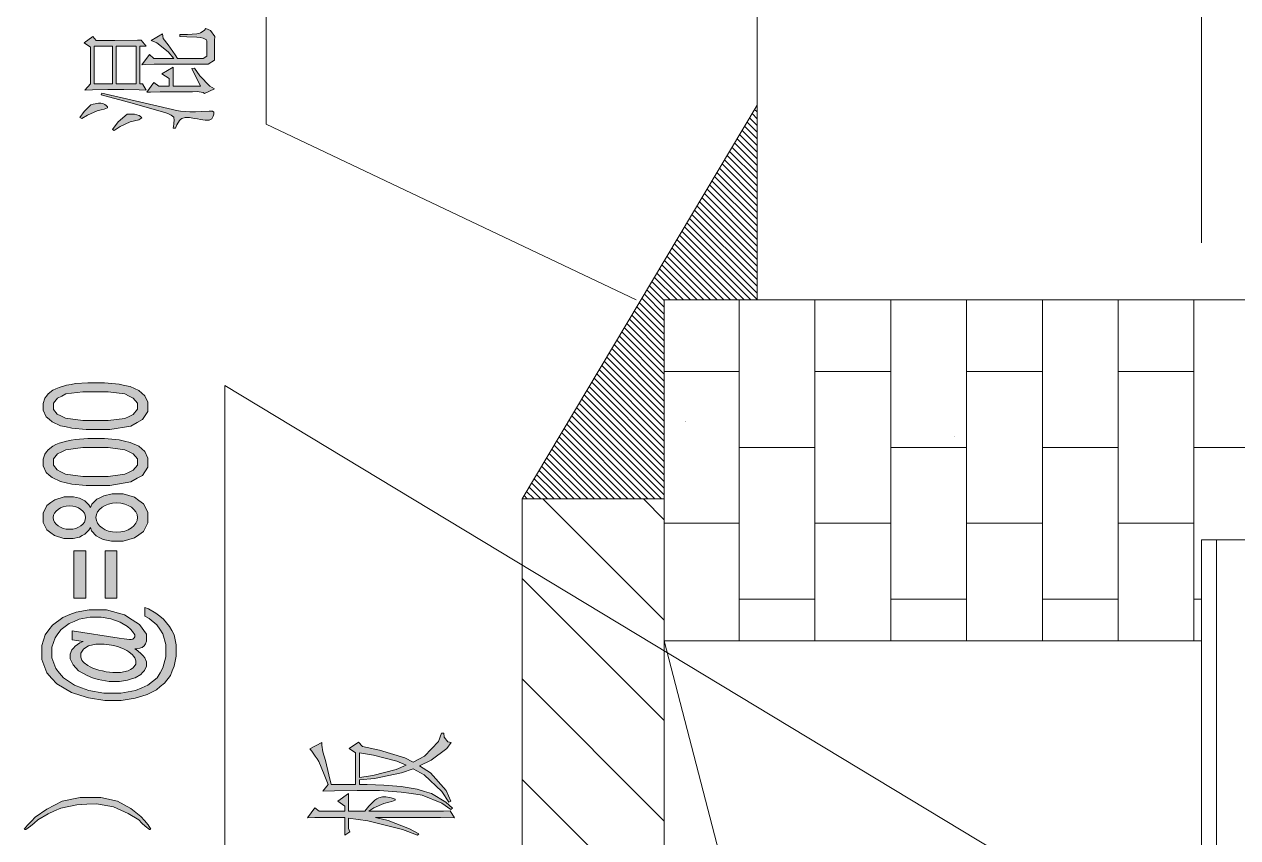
# Model space of a CAD drawing. Header units: millimetres. Extents: x 568 to 57335, y 85 to 28579.
# Drawn here: x 56998.3 to 57075.1, y 28297.2 to 28348.7 of the extents above; entities that cross this region are included whole.
import ezdxf

# ---------------------------------------------------------------- set-up
doc = ezdxf.new("R2010")
doc.units = ezdxf.units.MM

msp = doc.modelspace()

# ---------------------------------------------------------------- hatches: boundary and pattern name
h = msp.add_hatch(color=0)
h.paths.add_polyline_path([(57006.013, 28344.525), (57005.557, 28344.54), (57004.592, 28344.548), (57004.09, 28344.548), (57003.581, 28344.548), (57002.601, 28344.54), (57002.13, 28344.525), (57002.487, 28344.913), (57002.487, 28347.238), (57002.085, 28347.519), (57002.639, 28347.906), (57002.837, 28347.655), (57004.03, 28347.655), (57005.458, 28347.671), (57005.694, 28347.686), (57006.013, 28347.298), (57005.61, 28347.298), (57005.61, 28344.913), (57005.769, 28344.913)])
h.paths.add_polyline_path([(57004.106, 28344.913), (57005.374, 28344.913), (57005.374, 28347.298), (57004.106, 28347.298)])
h.paths.add_polyline_path([(57002.723, 28344.913), (57003.87, 28344.913), (57003.87, 28347.298), (57002.723, 28347.298)])
h = msp.add_hatch(color=0)
h.dxf.hatch_style = 2
h.paths.add_polyline_path([(57006.841, 28346.159), (57006.506, 28346.159), (57005.952, 28346.143), (57005.732, 28346.128), (57006.21, 28346.766), (57006.484, 28346.516), (57007.752, 28346.516), (57007.395, 28346.934), (57006.681, 28347.503), (57006.324, 28347.655), (57007.038, 28348.073), (57007.076, 28347.792), (57007.395, 28347.389), (57007.851, 28346.759), (57007.988, 28346.516), (57009.378, 28346.516), (57009.614, 28346.516), (57009.849, 28346.66), (57009.849, 28346.797), (57009.849, 28347.625), (57009.827, 28347.709), (57009.614, 28347.815), (57009.416, 28347.838), (57009.219, 28347.861), (57008.581, 28347.891), (57008.148, 28347.906), (57008.148, 28348.043), (57008.619, 28348.043), (57009.219, 28348.081), (57009.333, 28348.111), (57009.454, 28348.149), (57009.675, 28348.294), (57009.773, 28348.408), (57010.07, 28348.294), (57010.343, 28347.921), (57010.328, 28347.655), (57010.328, 28346.66), (57010.328, 28346.409), (57009.925, 28346.159), (57009.53, 28346.159)])
h = msp.add_hatch(color=0)
h.dxf.hatch_style = 2
h.paths.add_polyline_path([(57008.938, 28344.411), (57007.274, 28344.411), (57006.902, 28344.411), (57006.286, 28344.396), (57006.051, 28344.388), (57006.484, 28344.996), (57006.803, 28344.776), (57007.471, 28344.776), (57007.471, 28345.247), (57007, 28345.551), (57007.714, 28345.969), (57007.714, 28344.776), (57009.454, 28344.776), (57008.9, 28345.885), (57009.059, 28345.908), (57009.394, 28345.422), (57010.032, 28344.776), (57010.328, 28344.609), (57009.69, 28344.305), (57009.614, 28344.373), (57009.234, 28344.426)])
h = msp.add_hatch(color=0)
h.dxf.hatch_style = 2
h.paths.add_polyline_path([(57003.194, 28344.328), (57005.314, 28343.834), (57007.684, 28343.287), (57007.927, 28343.234), (57008.178, 28343.188), (57008.778, 28343.142), (57009.135, 28343.15), (57009.492, 28343.158), (57009.986, 28343.18), (57010.13, 28343.196), (57010.206, 28343.196), (57010.282, 28343.127), (57010.282, 28343.051), (57010.282, 28342.998), (57010.244, 28342.861), (57010.206, 28342.778), (57010.168, 28342.694), (57009.986, 28342.611), (57009.849, 28342.611), (57009.751, 28342.611), (57009.454, 28342.649), (57009.257, 28342.694), (57009.059, 28342.732), (57008.74, 28342.778), (57008.619, 28342.778), (57008.482, 28342.778), (57008.269, 28342.717), (57008.185, 28342.649), (57008.11, 28342.588), (57007.95, 28342.322), (57007.866, 28342.109), (57007.714, 28342.109), (57007.752, 28342.36), (57007.783, 28342.671), (57007.768, 28342.732), (57007.76, 28342.801), (57007.585, 28342.937), (57007.418, 28343.013), (57007.243, 28343.089), (57005.116, 28343.689), (57003.156, 28344.221)])
h = msp.add_hatch(color=0)
h.dxf.hatch_style = 2
h.paths.add_polyline_path([(57001.811, 28342.778), (57002.092, 28343.165), (57002.503, 28343.591), (57002.647, 28343.621), (57002.784, 28343.659), (57002.981, 28343.689), (57003.042, 28343.689), (57003.141, 28343.689), (57003.315, 28343.644), (57003.399, 28343.598), (57003.475, 28343.545), (57003.551, 28343.469), (57003.551, 28343.439), (57003.551, 28343.401), (57003.353, 28343.317), (57003.156, 28343.279), (57002.898, 28343.203), (57002.29, 28342.93), (57001.933, 28342.725)])
h = msp.add_hatch(color=0)
h.dxf.hatch_style = 2
h.paths.add_polyline_path([(57003.87, 28342.026), (57004.227, 28342.512), (57004.812, 28342.998), (57005.04, 28342.998), (57005.268, 28342.998), (57005.572, 28342.922), (57005.656, 28342.846), (57005.732, 28342.77), (57005.534, 28342.641), (57005.26, 28342.58), (57005.002, 28342.512), (57004.364, 28342.208), (57003.992, 28341.972)])
h = msp.add_hatch(color=0)
h.paths.add_polyline_path([(57002.799, 28323.032), (57002.221, 28323.032), (57001.295, 28323.115), (57000.945, 28323.199), (57000.588, 28323.283), (57000.049, 28323.526), (56999.859, 28323.693), (56999.669, 28323.852), (56999.479, 28324.27), (56999.479, 28324.513), (56999.479, 28324.696), (56999.585, 28325.022), (56999.691, 28325.159), (56999.798, 28325.296), (57000.102, 28325.524), (57000.299, 28325.615), (57000.497, 28325.699), (57000.975, 28325.843), (57001.264, 28325.896), (57001.545, 28325.942), (57002.313, 28325.995), (57002.799, 28325.995), (57003.369, 28325.995), (57004.296, 28325.911), (57004.645, 28325.835), (57005.002, 28325.752), (57005.542, 28325.501), (57005.732, 28325.341), (57005.921, 28325.174), (57006.111, 28324.764), (57006.111, 28324.513), (57006.111, 28324.187), (57005.777, 28323.67), (57005.443, 28323.48), (57005.04, 28323.26), (57003.718, 28323.032)])
h.paths.add_polyline_path([(57002.799, 28323.609), (57003.604, 28323.609), (57004.668, 28323.738), (57004.934, 28323.868), (57005.192, 28323.997), (57005.458, 28324.323), (57005.458, 28324.513), (57005.458, 28324.711), (57005.192, 28325.03), (57004.926, 28325.159), (57004.66, 28325.288), (57003.597, 28325.425), (57002.799, 28325.425), (57002.001, 28325.425), (57000.93, 28325.296), (57000.672, 28325.159), (57000.406, 28325.03), (57000.14, 28324.703), (57000.14, 28324.506), (57000.14, 28324.316), (57000.375, 28324.012), (57000.611, 28323.898), (57000.907, 28323.754), (57002.001, 28323.609)])
h = msp.add_hatch(color=0)
h.dxf.hatch_style = 2
h.paths.add_polyline_path([(57040.156, 28323.536), (57040.128, 28323.564), (57040.156, 28323.592), (57040.184, 28323.564)])
h = msp.add_hatch(color=0)
h.paths.add_polyline_path([(57002.799, 28319.507), (57002.221, 28319.507), (57001.295, 28319.59), (57000.945, 28319.674), (57000.588, 28319.75), (57000.049, 28320), (56999.859, 28320.16), (56999.669, 28320.327), (56999.479, 28320.737), (56999.479, 28320.988), (56999.479, 28321.17), (56999.585, 28321.49), (56999.691, 28321.626), (56999.798, 28321.763), (57000.102, 28321.991), (57000.299, 28322.082), (57000.497, 28322.173), (57000.975, 28322.31), (57001.264, 28322.363), (57001.545, 28322.416), (57002.313, 28322.462), (57002.799, 28322.462), (57003.369, 28322.462), (57004.296, 28322.386), (57004.645, 28322.302), (57005.002, 28322.219), (57005.542, 28321.976), (57005.732, 28321.809), (57005.921, 28321.649), (57006.111, 28321.231), (57006.111, 28320.988), (57006.111, 28320.654), (57005.777, 28320.137), (57005.443, 28319.955), (57005.04, 28319.727), (57003.718, 28319.507)])
h.paths.add_polyline_path([(57002.799, 28320.076), (57003.604, 28320.076), (57004.668, 28320.206), (57004.934, 28320.342), (57005.192, 28320.471), (57005.458, 28320.791), (57005.458, 28320.988), (57005.458, 28321.178), (57005.192, 28321.497), (57004.926, 28321.634), (57004.66, 28321.763), (57003.597, 28321.892), (57002.799, 28321.892), (57002.001, 28321.892), (57000.93, 28321.763), (57000.672, 28321.634), (57000.406, 28321.497), (57000.14, 28321.178), (57000.14, 28320.981), (57000.14, 28320.791), (57000.375, 28320.479), (57000.611, 28320.365), (57000.907, 28320.221), (57002.001, 28320.076)])
h = msp.add_hatch(color=0)
h.dxf.hatch_style = 2
h.paths.add_polyline_path([(57057.174, 28322.548), (57057.146, 28322.576), (57057.174, 28322.604), (57057.202, 28322.576)])
h = msp.add_hatch(color=0)
h.paths.add_polyline_path([(57002.48, 28316.84), (57002.389, 28316.665), (57002.13, 28316.407), (57001.963, 28316.323), (57001.796, 28316.232), (57001.393, 28316.148), (57001.158, 28316.148), (57000.801, 28316.148), (57000.208, 28316.331), (56999.965, 28316.506), (56999.722, 28316.688), (56999.479, 28317.159), (56999.479, 28317.455), (56999.479, 28317.752), (56999.729, 28318.23), (56999.973, 28318.413), (57000.223, 28318.595), (57000.824, 28318.777), (57001.181, 28318.777), (57001.401, 28318.777), (57001.796, 28318.694), (57001.963, 28318.61), (57002.13, 28318.527), (57002.389, 28318.276), (57002.48, 28318.109), (57002.579, 28318.314), (57002.89, 28318.633), (57003.11, 28318.747), (57003.331, 28318.853), (57003.847, 28318.96), (57004.144, 28318.96), (57004.561, 28318.96), (57005.26, 28318.754), (57005.549, 28318.549), (57005.83, 28318.344), (57006.111, 28317.805), (57006.111, 28317.463), (57006.111, 28317.129), (57005.83, 28316.589), (57005.542, 28316.384), (57005.26, 28316.179), (57004.554, 28315.966), (57004.128, 28315.966), (57003.809, 28315.966), (57003.278, 28316.08), (57003.065, 28316.194), (57002.852, 28316.308), (57002.556, 28316.627)])
h.paths.add_polyline_path([(57004.128, 28316.544), (57004.303, 28316.544), (57004.63, 28316.597), (57004.789, 28316.658), (57004.949, 28316.711), (57005.192, 28316.878), (57005.283, 28316.992), (57005.367, 28317.106), (57005.458, 28317.341), (57005.458, 28317.47), (57005.458, 28317.668), (57005.276, 28318.002), (57005.093, 28318.131), (57004.903, 28318.261), (57004.44, 28318.39), (57004.159, 28318.39), (57003.87, 28318.39), (57003.391, 28318.253), (57003.202, 28318.124), (57003.012, 28317.987), (57002.829, 28317.653), (57002.829, 28317.455), (57002.829, 28317.258), (57003.012, 28316.931), (57003.202, 28316.802), (57003.384, 28316.673), (57003.847, 28316.544)])
h.paths.add_polyline_path([(57001.127, 28316.726), (57001.363, 28316.726), (57001.735, 28316.825), (57001.887, 28316.931), (57002.032, 28317.037), (57002.176, 28317.303), (57002.176, 28317.47), (57002.176, 28317.63), (57002.032, 28317.896), (57001.887, 28318.002), (57001.743, 28318.101), (57001.386, 28318.2), (57001.173, 28318.2), (57000.953, 28318.2), (57000.588, 28318.101), (57000.436, 28317.995), (57000.284, 28317.888), (57000.132, 28317.622), (57000.132, 28317.463), (57000.132, 28317.303), (57000.284, 28317.037), (57000.428, 28316.931), (57000.573, 28316.832), (57000.922, 28316.726)])
h = msp.add_hatch(color=0)
h.dxf.hatch_style = 2
h.paths.add_polyline_path([(57002.191, 28315.358), (57002.191, 28312.357), (57001.439, 28312.357), (57001.439, 28315.358)])
h = msp.add_hatch(color=0)
h.dxf.hatch_style = 2
h.paths.add_polyline_path([(57004.159, 28315.358), (57004.159, 28312.357), (57003.414, 28312.357), (57003.414, 28315.358)])
h = msp.add_hatch(color=0)
h.paths.add_polyline_path([(57005.283, 28309.159), (57005.45, 28309.06), (57005.716, 28308.832), (57005.815, 28308.711), (57005.914, 28308.581), (57006.02, 28308.331), (57006.02, 28308.209), (57006.02, 28308.072), (57005.899, 28307.799), (57005.785, 28307.67), (57005.671, 28307.541), (57005.314, 28307.328), (57005.078, 28307.252), (57004.835, 28307.168), (57004.311, 28307.085), (57004.03, 28307.085), (57003.673, 28307.085), (57002.974, 28307.214), (57002.617, 28307.335), (57002.267, 28307.465), (57001.735, 28307.776), (57001.553, 28307.966), (57001.378, 28308.156), (57001.203, 28308.521), (57001.203, 28308.695), (57001.203, 28308.832), (57001.302, 28309.09), (57001.401, 28309.212), (57001.507, 28309.334), (57001.811, 28309.546), (57002.016, 28309.63), (57001.333, 28309.736), (57001.333, 28310.291), (57004.303, 28309.843), (57004.615, 28309.797), (57004.957, 28309.751), (57004.987, 28309.751), (57005.048, 28309.751), (57005.154, 28309.782), (57005.2, 28309.812), (57005.238, 28309.85), (57005.283, 28309.926), (57005.283, 28309.972), (57005.283, 28310.048), (57005.146, 28310.268), (57005.01, 28310.397), (57004.835, 28310.58), (57004.364, 28310.853), (57004.068, 28310.959), (57003.764, 28311.066), (57003.156, 28311.165), (57002.837, 28311.165), (57002.465, 28311.165), (57001.773, 28311.035), (57001.454, 28310.899), (57001.135, 28310.769), (57000.618, 28310.374), (57000.428, 28310.108), (57000.239, 28309.85), (57000.041, 28309.265), (57000.041, 28308.946), (57000.041, 28308.589), (57000.284, 28307.92), (57000.527, 28307.624), (57000.77, 28307.32), (57001.469, 28306.857), (57001.918, 28306.69), (57002.373, 28306.53), (57003.338, 28306.363), (57003.863, 28306.363), (57004.402, 28306.363), (57005.336, 28306.53), (57005.724, 28306.69), (57006.119, 28306.857), (57006.696, 28307.335), (57006.886, 28307.647), (57007.069, 28307.958), (57007.259, 28308.65), (57007.259, 28309.03), (57007.259, 28309.44), (57007.061, 28310.116), (57006.871, 28310.397), (57006.674, 28310.671), (57006.203, 28311.081), (57005.921, 28311.218), (57005.921, 28311.772), (57006.149, 28311.696), (57006.628, 28311.423), (57006.871, 28311.233), (57007.107, 28311.043), (57007.494, 28310.58), (57007.631, 28310.321), (57007.775, 28310.055), (57007.912, 28309.417), (57007.912, 28309.037), (57007.912, 28308.695), (57007.79, 28308.065), (57007.661, 28307.768), (57007.54, 28307.48), (57007.16, 28306.986), (57006.902, 28306.781), (57006.651, 28306.576), (57006.066, 28306.264), (57005.739, 28306.165), (57005.321, 28306.036), (57004.417, 28305.899), (57003.931, 28305.899), (57003.391, 28305.899), (57002.358, 28306.059), (57001.872, 28306.211), (57001.272, 28306.401), (57000.352, 28306.94), (57000.033, 28307.29), (56999.714, 28307.639), (56999.395, 28308.483), (56999.395, 28308.976), (56999.395, 28309.364), (56999.623, 28310.055), (56999.843, 28310.359), (57000.071, 28310.663), (57000.74, 28311.149), (57001.181, 28311.324), (57001.568, 28311.476), (57002.396, 28311.628), (57002.852, 28311.628), (57003.49, 28311.628), (57004.63, 28311.309), (57005.131, 28310.99), (57005.58, 28310.709), (57006.02, 28310.093), (57006.02, 28309.759), (57006.02, 28309.653), (57005.975, 28309.478), (57005.929, 28309.409), (57005.883, 28309.349), (57005.747, 28309.25), (57005.663, 28309.22), (57005.61, 28309.197), (57005.42, 28309.166)])
h.paths.add_polyline_path([(57004.083, 28307.662), (57004.387, 28307.662), (57004.858, 28307.761), (57005.025, 28307.86), (57005.192, 28307.958), (57005.359, 28308.194), (57005.359, 28308.323), (57005.359, 28308.407), (57005.283, 28308.597), (57005.215, 28308.688), (57005.139, 28308.787), (57004.919, 28308.969), (57004.774, 28309.06), (57004.622, 28309.144), (57004.258, 28309.288), (57004.03, 28309.341), (57003.809, 28309.402), (57003.353, 28309.455), (57003.133, 28309.455), (57002.829, 28309.455), (57002.366, 28309.349), (57002.199, 28309.242), (57002.032, 28309.144), (57001.864, 28308.885), (57001.864, 28308.733), (57001.864, 28308.635), (57001.933, 28308.452), (57002.009, 28308.361), (57002.077, 28308.277), (57002.313, 28308.103), (57002.472, 28308.019), (57002.632, 28307.943), (57003.019, 28307.806), (57003.247, 28307.761), (57003.475, 28307.708), (57003.893, 28307.662)])
h = msp.add_hatch(color=0)
h.paths.add_polyline_path([(57019.696, 28302.99), (57020.782, 28302.754), (57022.385, 28302.253), (57022.902, 28301.987), (57023.616, 28302.374), (57024.505, 28303.294), (57024.687, 28303.818), (57024.847, 28303.818), (57024.862, 28303.567), (57025.105, 28303.278), (57025.318, 28303.233), (57025.044, 28302.845), (57024.034, 28302.116), (57023.305, 28301.766), (57023.996, 28301.311), (57024.984, 28300.186), (57025.28, 28299.518), (57025.166, 28299.464), (57024.725, 28300.133), (57023.593, 28301.181), (57022.902, 28301.569), (57022.173, 28301.311), (57020.463, 28300.961), (57019.498, 28300.877), (57019.498, 28300.574), (57019.992, 28300.574), (57021.04, 28300.536), (57021.595, 28300.49), (57022.15, 28300.452), (57023.16, 28300.27), (57023.616, 28300.133), (57024.072, 28299.996), (57024.961, 28299.464), (57025.401, 28299.077), (57025.28, 28298.993), (57024.71, 28299.396), (57023.472, 28299.897), (57022.803, 28299.996), (57022.142, 28300.087), (57020.775, 28300.186), (57020.068, 28300.186), (57019.369, 28300.186), (57017.933, 28300.171), (57017.196, 28300.156), (57017.515, 28300.574), (57017.28, 28301.212), (57016.93, 28302.025), (57016.824, 28302.199), (57016.71, 28302.367), (57016.482, 28302.678), (57016.368, 28302.822), (57017.12, 28303.233), (57017.12, 28303.073), (57017.196, 28302.64), (57017.272, 28302.374), (57017.356, 28302.101), (57017.576, 28301.197), (57017.713, 28300.574), (57019.255, 28300.574), (57019.255, 28302.572), (57018.86, 28302.845), (57019.453, 28303.263)])
h.paths.add_polyline_path([(57019.498, 28301.022), (57020.349, 28301.143), (57021.831, 28301.531), (57022.461, 28301.797), (57021.869, 28302.048), (57020.387, 28302.435), (57019.498, 28302.572)])
h = msp.add_hatch(color=0)
h.dxf.hatch_style = 2
h.paths.add_polyline_path([(57004.622, 28299.282), (57005.033, 28299.054), (57005.678, 28298.56), (57005.906, 28298.287), (57006.134, 28298.021), (57006.309, 28297.74), (57006.263, 28297.732), (57006.218, 28297.725), (57005.952, 28297.93), (57005.732, 28298.135), (57005.534, 28298.332), (57004.865, 28298.743), (57004.402, 28298.955), (57003.938, 28299.168), (57002.86, 28299.358), (57002.244, 28299.328), (57001.629, 28299.297), (57000.611, 28299.084), (57000.201, 28298.902), (56999.798, 28298.712), (56999.152, 28298.332), (56998.917, 28298.135), (56998.681, 28297.93), (56998.392, 28297.725), (56998.339, 28297.732), (56998.294, 28297.74), (56998.491, 28298.006), (56998.742, 28298.256), (56998.985, 28298.515), (56999.722, 28299.024), (57000.208, 28299.274), (57000.687, 28299.525), (57001.826, 28299.761), (57002.48, 28299.761), (57003.133, 28299.753), (57004.204, 28299.518)])
h = msp.add_hatch(color=0)
h.dxf.hatch_style = 2
h.paths.add_polyline_path([(57020.091, 28298.887), (57022.248, 28298.887), (57024.824, 28298.895), (57025.242, 28298.91), (57025.515, 28298.469), (57024.627, 28298.484), (57022.127, 28298.492), (57020.524, 28298.492), (57021.314, 28298.302), (57022.682, 28297.778), (57023.259, 28297.443), (57023.183, 28297.36), (57022.226, 28297.732), (57020.045, 28298.272), (57018.822, 28298.439), (57018.822, 28297.801), (57018.898, 28297.58), (57018.579, 28297.36), (57018.579, 28298.492), (57017.872, 28298.492), (57016.68, 28298.484), (57016.208, 28298.469), (57016.68, 28299.107), (57016.961, 28298.887), (57018.579, 28298.887), (57018.579, 28299.214), (57018.146, 28299.518), (57018.822, 28299.996), (57018.822, 28298.887), (57019.848, 28298.887), (57020.106, 28299.206), (57020.486, 28299.594), (57020.6, 28299.662), (57020.721, 28299.73), (57020.957, 28299.799), (57021.078, 28299.799), (57021.177, 28299.799), (57021.398, 28299.761), (57021.512, 28299.73), (57021.633, 28299.692), (57021.755, 28299.647), (57021.755, 28299.594), (57021.557, 28299.51), (57021.36, 28299.464), (57021.056, 28299.381), (57020.425, 28299.092)])

# ---------------------------------------------------------------- linework, layer by layer
at = {"color": 0, "lineweight": 0}
for points in [[(57044.676, 28343.568), (57044.676, 28382.695)], [(57013.61, 28345.262), (57013.61, 28369.992)], [(57013.61, 28342.368), (57013.61, 28369.992)], [(57072.787, 28334.846), (57072.787, 28368.495)], [(57029.8, 28318.656), (57044.676, 28343.568)], [(57044.676, 28343.135), (57044.509, 28343.294)], [(57044.676, 28343.568), (57044.676, 28331.245)], [(57037.018, 28331.245), (57013.61, 28342.368)], [(57044.676, 28341.858), (57044.038, 28342.497)], [(57044.676, 28342.284), (57044.198, 28342.763)], [(57044.676, 28342.709), (57044.35, 28343.028)], [(57044.676, 28340.59), (57043.56, 28341.707)], [(57044.676, 28341.015), (57043.719, 28341.972)], [(57044.676, 28341.441), (57043.879, 28342.238)], [(57044.676, 28339.313), (57043.081, 28340.909)], [(57044.676, 28339.739), (57043.24, 28341.175)], [(57044.676, 28340.164), (57043.4, 28341.441)], [(57044.676, 28338.045), (57042.61, 28340.111)], [(57044.676, 28338.47), (57042.769, 28340.377)], [(57044.676, 28338.895), (57042.929, 28340.643)], [(57044.676, 28336.768), (57042.131, 28339.313)], [(57044.676, 28337.194), (57042.291, 28339.579)], [(57044.676, 28337.619), (57042.45, 28339.845)], [(57044.676, 28335.499), (57041.66, 28338.516)], [(57044.676, 28335.925), (57041.812, 28338.781)], [(57044.676, 28336.35), (57041.972, 28339.047)], [(57044.676, 28334.648), (57041.341, 28337.984)], [(57044.676, 28335.074), (57041.501, 28338.25)], [(57044.676, 28333.38), (57040.862, 28337.186)], [(57044.676, 28333.805), (57041.022, 28337.452)], [(57044.676, 28334.223), (57041.181, 28337.718)], [(57044.676, 28332.103), (57040.391, 28336.388)], [(57044.676, 28332.529), (57040.543, 28336.654)], [(57044.676, 28332.954), (57040.703, 28336.92)], [(57044.266, 28331.245), (57039.913, 28335.598)], [(57044.676, 28331.26), (57040.072, 28335.864)], [(57044.676, 28331.678), (57040.232, 28336.122)], [(57042.99, 28331.245), (57039.434, 28334.8)], [(57043.415, 28331.245), (57039.594, 28335.066)], [(57043.841, 28331.245), (57039.753, 28335.332)], [(57041.721, 28331.245), (57038.963, 28334.003)], [(57042.139, 28331.245), (57039.123, 28334.269)], [(57042.564, 28331.245), (57039.282, 28334.534)], [(57040.445, 28331.245), (57038.484, 28333.205)], [(57040.87, 28331.245), (57038.644, 28333.471)], [(57041.295, 28331.245), (57038.803, 28333.737)], [(57039.176, 28331.245), (57038.013, 28332.407)], [(57039.601, 28331.245), (57038.165, 28332.673)], [(57040.019, 28331.245), (57038.325, 28332.939)], [(57038.796, 28330.348), (57037.535, 28331.609)], [(57038.796, 28330.774), (57037.694, 28331.875)], [(57038.796, 28331.199), (57037.854, 28332.141)], [(57038.796, 28329.505), (57037.216, 28331.078)], [(57038.796, 28329.93), (57037.375, 28331.344)], [(57038.796, 28331.245), (57089.175, 28331.245)], [(57038.796, 28314.948), (57038.796, 28331.245)], [(57043.529, 28309.66), (57043.529, 28331.245)], [(57048.331, 28309.66), (57048.331, 28331.245)], [(57053.125, 28309.66), (57053.125, 28331.245)], [(57057.919, 28309.66), (57057.919, 28331.245)], [(57062.72, 28309.66), (57062.72, 28331.245)], [(57067.514, 28309.66), (57067.514, 28331.245)], [(57072.316, 28309.66), (57072.316, 28331.245)], [(57038.796, 28328.229), (57036.745, 28330.28)], [(57038.796, 28328.654), (57036.896, 28330.546)], [(57038.796, 28329.079), (57037.056, 28330.812)], [(57038.796, 28326.96), (57036.266, 28329.49)], [(57038.796, 28327.385), (57036.425, 28329.748)], [(57038.796, 28327.803), (57036.585, 28330.014)], [(57038.796, 28325.683), (57035.787, 28328.692)], [(57038.796, 28326.109), (57035.947, 28328.958)], [(57038.796, 28326.534), (57036.106, 28329.224)], [(57038.796, 28324.415), (57035.316, 28327.894)], [(57038.796, 28324.84), (57035.476, 28328.16)], [(57038.796, 28325.258), (57035.628, 28328.426)], [(57038.796, 28323.138), (57034.838, 28327.097)], [(57038.796, 28323.564), (57034.997, 28327.362)], [(57038.796, 28323.989), (57035.157, 28327.628)], [(57038.796, 28321.869), (57034.367, 28326.299)], [(57038.796, 28322.295), (57034.518, 28326.565)], [(57038.796, 28322.713), (57034.678, 28326.831)], [(57043.529, 28326.701), (57038.796, 28326.701)], [(57053.125, 28326.701), (57048.331, 28326.701)], [(57062.72, 28326.701), (57057.919, 28326.701)], [(57072.316, 28326.701), (57067.514, 28326.701)], [(57010.989, 28325.828), (57074.945, 28287.202)], [(57010.989, 28251.372), (57010.989, 28325.828)], [(57038.796, 28320.593), (57033.888, 28325.501)], [(57038.796, 28321.018), (57034.047, 28325.767)], [(57038.796, 28321.444), (57034.207, 28326.033)], [(57038.796, 28319.324), (57033.409, 28324.703)], [(57038.796, 28319.75), (57033.569, 28324.969)], [(57038.796, 28320.168), (57033.728, 28325.235)], [(57038.188, 28318.656), (57032.938, 28323.906)], [(57038.614, 28318.656), (57033.098, 28324.171)], [(57038.796, 28318.899), (57033.25, 28324.437)], [(57037.337, 28318.656), (57032.619, 28323.374)], [(57037.763, 28318.656), (57032.779, 28323.64)], [(57036.068, 28318.656), (57032.14, 28322.584)], [(57036.494, 28318.656), (57032.3, 28322.849)], [(57036.912, 28318.656), (57032.46, 28323.108)], [(57034.792, 28318.656), (57031.669, 28321.786)], [(57035.217, 28318.656), (57031.829, 28322.052)], [(57035.643, 28318.656), (57031.981, 28322.318)], [(57048.331, 28321.907), (57043.529, 28321.907)], [(57057.919, 28321.907), (57053.125, 28321.907)], [(57067.514, 28321.907), (57062.72, 28321.907)], [(57077.11, 28321.907), (57072.316, 28321.907)], [(57033.523, 28318.656), (57031.191, 28320.988)], [(57033.949, 28318.656), (57031.35, 28321.254)], [(57034.374, 28318.656), (57031.51, 28321.52)], [(57031.799, 28319.112), (57030.712, 28320.19)], [(57032.672, 28318.656), (57030.872, 28320.456)], [(57033.098, 28318.656), (57031.031, 28320.722)], [(57030.978, 28318.656), (57030.241, 28319.393)], [(57031.403, 28318.656), (57030.401, 28319.659)], [(57031.829, 28318.656), (57030.56, 28319.924)], [(57029.8, 28259.471), (57029.8, 28318.656)], [(57038.796, 28318.656), (57029.8, 28318.656)], [(57030.127, 28318.656), (57029.922, 28318.861)], [(57030.553, 28318.656), (57030.082, 28319.127)], [(57038.796, 28310.975), (57031.115, 28318.656)], [(57032.247, 28318.656), (57031.799, 28319.112)], [(57038.796, 28317.334), (57037.474, 28318.656)], [(57043.529, 28317.106), (57038.796, 28317.106)], [(57053.125, 28317.106), (57048.331, 28317.106)], [(57062.72, 28317.106), (57057.919, 28317.106)], [(57072.316, 28317.106), (57067.514, 28317.106)], [(57072.787, 28263.498), (57072.787, 28316.065)], [(57072.787, 28316.065), (57076.381, 28316.065)], [(57073.744, 28263.498), (57073.744, 28316.065)], [(57038.796, 28247.201), (57038.796, 28314.948)], [(57038.796, 28304.615), (57029.8, 28313.611)], [(57048.331, 28312.312), (57043.529, 28312.312)], [(57057.919, 28312.312), (57053.125, 28312.312)], [(57067.514, 28312.312), (57062.72, 28312.312)], [(57072.787, 28312.312), (57072.316, 28312.312)], [(57038.796, 28309.66), (57072.787, 28309.66)], [(57046.758, 28278.943), (57038.796, 28309.66)], [(57038.796, 28298.256), (57029.8, 28307.252)], [(57038.796, 28291.897), (57029.8, 28300.885)]]:
    msp.add_lwpolyline(points, dxfattribs=at)
for points in [[(57006.013, 28344.525), (57005.557, 28344.54), (57004.592, 28344.548), (57004.09, 28344.548), (57003.581, 28344.548), (57002.601, 28344.54), (57002.13, 28344.525), (57002.487, 28344.913), (57002.487, 28347.238), (57002.085, 28347.519), (57002.639, 28347.906), (57002.837, 28347.655), (57004.03, 28347.655), (57005.458, 28347.671), (57005.694, 28347.686), (57006.013, 28347.298), (57005.61, 28347.298), (57005.61, 28344.913), (57005.769, 28344.913)], [(57006.841, 28346.159), (57006.506, 28346.159), (57005.952, 28346.143), (57005.732, 28346.128), (57006.21, 28346.766), (57006.484, 28346.516), (57007.752, 28346.516), (57007.395, 28346.934), (57006.681, 28347.503), (57006.324, 28347.655), (57007.038, 28348.073), (57007.076, 28347.792), (57007.395, 28347.389), (57007.851, 28346.759), (57007.988, 28346.516), (57009.378, 28346.516), (57009.614, 28346.516), (57009.849, 28346.66), (57009.849, 28346.797), (57009.849, 28347.625), (57009.827, 28347.709), (57009.614, 28347.815), (57009.416, 28347.838), (57009.219, 28347.861), (57008.581, 28347.891), (57008.148, 28347.906), (57008.148, 28348.043), (57008.619, 28348.043), (57009.219, 28348.081), (57009.333, 28348.111), (57009.454, 28348.149), (57009.675, 28348.294), (57009.773, 28348.408), (57010.07, 28348.294), (57010.343, 28347.921), (57010.328, 28347.655), (57010.328, 28346.66), (57010.328, 28346.409), (57009.925, 28346.159), (57009.53, 28346.159)], [(57002.723, 28344.913), (57003.87, 28344.913), (57003.87, 28347.298), (57002.723, 28347.298)], [(57004.106, 28344.913), (57005.374, 28344.913), (57005.374, 28347.298), (57004.106, 28347.298)], [(57008.938, 28344.411), (57007.274, 28344.411), (57006.902, 28344.411), (57006.286, 28344.396), (57006.051, 28344.388), (57006.484, 28344.996), (57006.803, 28344.776), (57007.471, 28344.776), (57007.471, 28345.247), (57007, 28345.551), (57007.714, 28345.969), (57007.714, 28344.776), (57009.454, 28344.776), (57008.9, 28345.885), (57009.059, 28345.908), (57009.394, 28345.422), (57010.032, 28344.776), (57010.328, 28344.609), (57009.69, 28344.305), (57009.614, 28344.373), (57009.234, 28344.426)], [(57003.194, 28344.328), (57005.314, 28343.834), (57007.684, 28343.287), (57007.927, 28343.234), (57008.178, 28343.188), (57008.778, 28343.142), (57009.135, 28343.15), (57009.492, 28343.158), (57009.986, 28343.18), (57010.13, 28343.196), (57010.206, 28343.196), (57010.282, 28343.127), (57010.282, 28343.051), (57010.282, 28342.998), (57010.244, 28342.861), (57010.206, 28342.778), (57010.168, 28342.694), (57009.986, 28342.611), (57009.849, 28342.611), (57009.751, 28342.611), (57009.454, 28342.649), (57009.257, 28342.694), (57009.059, 28342.732), (57008.74, 28342.778), (57008.619, 28342.778), (57008.482, 28342.778), (57008.269, 28342.717), (57008.185, 28342.649), (57008.11, 28342.588), (57007.95, 28342.322), (57007.866, 28342.109), (57007.714, 28342.109), (57007.752, 28342.36), (57007.783, 28342.671), (57007.768, 28342.732), (57007.76, 28342.801), (57007.585, 28342.937), (57007.418, 28343.013), (57007.243, 28343.089), (57005.116, 28343.689), (57003.156, 28344.221)], [(57001.811, 28342.778), (57002.092, 28343.165), (57002.503, 28343.591), (57002.647, 28343.621), (57002.784, 28343.659), (57002.981, 28343.689), (57003.042, 28343.689), (57003.141, 28343.689), (57003.315, 28343.644), (57003.399, 28343.598), (57003.475, 28343.545), (57003.551, 28343.469), (57003.551, 28343.439), (57003.551, 28343.401), (57003.353, 28343.317), (57003.156, 28343.279), (57002.898, 28343.203), (57002.29, 28342.93), (57001.933, 28342.725)], [(57003.87, 28342.026), (57004.227, 28342.512), (57004.812, 28342.998), (57005.04, 28342.998), (57005.268, 28342.998), (57005.572, 28342.922), (57005.656, 28342.846), (57005.732, 28342.77), (57005.534, 28342.641), (57005.26, 28342.58), (57005.002, 28342.512), (57004.364, 28342.208), (57003.992, 28341.972)], [(57002.799, 28323.032), (57002.221, 28323.032), (57001.295, 28323.115), (57000.945, 28323.199), (57000.588, 28323.283), (57000.049, 28323.526), (56999.859, 28323.693), (56999.669, 28323.852), (56999.479, 28324.27), (56999.479, 28324.513), (56999.479, 28324.696), (56999.585, 28325.022), (56999.691, 28325.159), (56999.798, 28325.296), (57000.102, 28325.524), (57000.299, 28325.615), (57000.497, 28325.699), (57000.975, 28325.843), (57001.264, 28325.896), (57001.545, 28325.942), (57002.313, 28325.995), (57002.799, 28325.995), (57003.369, 28325.995), (57004.296, 28325.911), (57004.645, 28325.835), (57005.002, 28325.752), (57005.542, 28325.501), (57005.732, 28325.341), (57005.921, 28325.174), (57006.111, 28324.764), (57006.111, 28324.513), (57006.111, 28324.187), (57005.777, 28323.67), (57005.443, 28323.48), (57005.04, 28323.26), (57003.718, 28323.032)], [(57002.799, 28323.609), (57003.604, 28323.609), (57004.668, 28323.738), (57004.934, 28323.868), (57005.192, 28323.997), (57005.458, 28324.323), (57005.458, 28324.513), (57005.458, 28324.711), (57005.192, 28325.03), (57004.926, 28325.159), (57004.66, 28325.288), (57003.597, 28325.425), (57002.799, 28325.425), (57002.001, 28325.425), (57000.93, 28325.296), (57000.672, 28325.159), (57000.406, 28325.03), (57000.14, 28324.703), (57000.14, 28324.506), (57000.14, 28324.316), (57000.375, 28324.012), (57000.611, 28323.898), (57000.907, 28323.754), (57002.001, 28323.609)], [(57002.799, 28319.507), (57002.221, 28319.507), (57001.295, 28319.59), (57000.945, 28319.674), (57000.588, 28319.75), (57000.049, 28320), (56999.859, 28320.16), (56999.669, 28320.327), (56999.479, 28320.737), (56999.479, 28320.988), (56999.479, 28321.17), (56999.585, 28321.49), (56999.691, 28321.626), (56999.798, 28321.763), (57000.102, 28321.991), (57000.299, 28322.082), (57000.497, 28322.173), (57000.975, 28322.31), (57001.264, 28322.363), (57001.545, 28322.416), (57002.313, 28322.462), (57002.799, 28322.462), (57003.369, 28322.462), (57004.296, 28322.386), (57004.645, 28322.302), (57005.002, 28322.219), (57005.542, 28321.976), (57005.732, 28321.809), (57005.921, 28321.649), (57006.111, 28321.231), (57006.111, 28320.988), (57006.111, 28320.654), (57005.777, 28320.137), (57005.443, 28319.955), (57005.04, 28319.727), (57003.718, 28319.507)], [(57002.799, 28320.076), (57003.604, 28320.076), (57004.668, 28320.206), (57004.934, 28320.342), (57005.192, 28320.471), (57005.458, 28320.791), (57005.458, 28320.988), (57005.458, 28321.178), (57005.192, 28321.497), (57004.926, 28321.634), (57004.66, 28321.763), (57003.597, 28321.892), (57002.799, 28321.892), (57002.001, 28321.892), (57000.93, 28321.763), (57000.672, 28321.634), (57000.406, 28321.497), (57000.14, 28321.178), (57000.14, 28320.981), (57000.14, 28320.791), (57000.375, 28320.479), (57000.611, 28320.365), (57000.907, 28320.221), (57002.001, 28320.076)], [(57002.48, 28316.84), (57002.389, 28316.665), (57002.13, 28316.407), (57001.963, 28316.323), (57001.796, 28316.232), (57001.393, 28316.148), (57001.158, 28316.148), (57000.801, 28316.148), (57000.208, 28316.331), (56999.965, 28316.506), (56999.722, 28316.688), (56999.479, 28317.159), (56999.479, 28317.455), (56999.479, 28317.752), (56999.729, 28318.23), (56999.973, 28318.413), (57000.223, 28318.595), (57000.824, 28318.777), (57001.181, 28318.777), (57001.401, 28318.777), (57001.796, 28318.694), (57001.963, 28318.61), (57002.13, 28318.527), (57002.389, 28318.276), (57002.48, 28318.109), (57002.579, 28318.314), (57002.89, 28318.633), (57003.11, 28318.747), (57003.331, 28318.853), (57003.847, 28318.96), (57004.144, 28318.96), (57004.561, 28318.96), (57005.26, 28318.754), (57005.549, 28318.549), (57005.83, 28318.344), (57006.111, 28317.805), (57006.111, 28317.463), (57006.111, 28317.129), (57005.83, 28316.589), (57005.542, 28316.384), (57005.26, 28316.179), (57004.554, 28315.966), (57004.128, 28315.966), (57003.809, 28315.966), (57003.278, 28316.08), (57003.065, 28316.194), (57002.852, 28316.308), (57002.556, 28316.627)], [(57002.191, 28315.358), (57002.191, 28312.357), (57001.439, 28312.357), (57001.439, 28315.358)], [(57004.159, 28315.358), (57004.159, 28312.357), (57003.414, 28312.357), (57003.414, 28315.358)], [(57005.283, 28309.159), (57005.45, 28309.06), (57005.716, 28308.832), (57005.815, 28308.711), (57005.914, 28308.581), (57006.02, 28308.331), (57006.02, 28308.209), (57006.02, 28308.072), (57005.899, 28307.799), (57005.785, 28307.67), (57005.671, 28307.541), (57005.314, 28307.328), (57005.078, 28307.252), (57004.835, 28307.168), (57004.311, 28307.085), (57004.03, 28307.085), (57003.673, 28307.085), (57002.974, 28307.214), (57002.617, 28307.335), (57002.267, 28307.465), (57001.735, 28307.776), (57001.553, 28307.966), (57001.378, 28308.156), (57001.203, 28308.521), (57001.203, 28308.695), (57001.203, 28308.832), (57001.302, 28309.09), (57001.401, 28309.212), (57001.507, 28309.334), (57001.811, 28309.546), (57002.016, 28309.63), (57001.333, 28309.736), (57001.333, 28310.291), (57004.303, 28309.843), (57004.615, 28309.797), (57004.957, 28309.751), (57004.987, 28309.751), (57005.048, 28309.751), (57005.154, 28309.782), (57005.2, 28309.812), (57005.238, 28309.85), (57005.283, 28309.926), (57005.283, 28309.972), (57005.283, 28310.048), (57005.146, 28310.268), (57005.01, 28310.397), (57004.835, 28310.58), (57004.364, 28310.853), (57004.068, 28310.959), (57003.764, 28311.066), (57003.156, 28311.165), (57002.837, 28311.165), (57002.465, 28311.165), (57001.773, 28311.035), (57001.454, 28310.899), (57001.135, 28310.769), (57000.618, 28310.374), (57000.428, 28310.108), (57000.239, 28309.85), (57000.041, 28309.265), (57000.041, 28308.946), (57000.041, 28308.589), (57000.284, 28307.92), (57000.527, 28307.624), (57000.77, 28307.32), (57001.469, 28306.857), (57001.918, 28306.69), (57002.373, 28306.53), (57003.338, 28306.363), (57003.863, 28306.363), (57004.402, 28306.363), (57005.336, 28306.53), (57005.724, 28306.69), (57006.119, 28306.857), (57006.696, 28307.335), (57006.886, 28307.647), (57007.069, 28307.958), (57007.259, 28308.65), (57007.259, 28309.03), (57007.259, 28309.44), (57007.061, 28310.116), (57006.871, 28310.397), (57006.674, 28310.671), (57006.203, 28311.081), (57005.921, 28311.218), (57005.921, 28311.772), (57006.149, 28311.696), (57006.628, 28311.423), (57006.871, 28311.233), (57007.107, 28311.043), (57007.494, 28310.58), (57007.631, 28310.321), (57007.775, 28310.055), (57007.912, 28309.417), (57007.912, 28309.037), (57007.912, 28308.695), (57007.79, 28308.065), (57007.661, 28307.768), (57007.54, 28307.48), (57007.16, 28306.986), (57006.902, 28306.781), (57006.651, 28306.576), (57006.066, 28306.264), (57005.739, 28306.165), (57005.321, 28306.036), (57004.417, 28305.899), (57003.931, 28305.899), (57003.391, 28305.899), (57002.358, 28306.059), (57001.872, 28306.211), (57001.272, 28306.401), (57000.352, 28306.94), (57000.033, 28307.29), (56999.714, 28307.639), (56999.395, 28308.483), (56999.395, 28308.976), (56999.395, 28309.364), (56999.623, 28310.055), (56999.843, 28310.359), (57000.071, 28310.663), (57000.74, 28311.149), (57001.181, 28311.324), (57001.568, 28311.476), (57002.396, 28311.628), (57002.852, 28311.628), (57003.49, 28311.628), (57004.63, 28311.309), (57005.131, 28310.99), (57005.58, 28310.709), (57006.02, 28310.093), (57006.02, 28309.759), (57006.02, 28309.653), (57005.975, 28309.478), (57005.929, 28309.409), (57005.883, 28309.349), (57005.747, 28309.25), (57005.663, 28309.22), (57005.61, 28309.197), (57005.42, 28309.166)], [(57004.083, 28307.662), (57004.387, 28307.662), (57004.858, 28307.761), (57005.025, 28307.86), (57005.192, 28307.958), (57005.359, 28308.194), (57005.359, 28308.323), (57005.359, 28308.407), (57005.283, 28308.597), (57005.215, 28308.688), (57005.139, 28308.787), (57004.919, 28308.969), (57004.774, 28309.06), (57004.622, 28309.144), (57004.258, 28309.288), (57004.03, 28309.341), (57003.809, 28309.402), (57003.353, 28309.455), (57003.133, 28309.455), (57002.829, 28309.455), (57002.366, 28309.349), (57002.199, 28309.242), (57002.032, 28309.144), (57001.864, 28308.885), (57001.864, 28308.733), (57001.864, 28308.635), (57001.933, 28308.452), (57002.009, 28308.361), (57002.077, 28308.277), (57002.313, 28308.103), (57002.472, 28308.019), (57002.632, 28307.943), (57003.019, 28307.806), (57003.247, 28307.761), (57003.475, 28307.708), (57003.893, 28307.662)], [(57019.696, 28302.99), (57020.782, 28302.754), (57022.385, 28302.253), (57022.902, 28301.987), (57023.616, 28302.374), (57024.505, 28303.294), (57024.687, 28303.818), (57024.847, 28303.818), (57024.862, 28303.567), (57025.105, 28303.278), (57025.318, 28303.233), (57025.044, 28302.845), (57024.034, 28302.116), (57023.305, 28301.766), (57023.996, 28301.311), (57024.984, 28300.186), (57025.28, 28299.518), (57025.166, 28299.464), (57024.725, 28300.133), (57023.593, 28301.181), (57022.902, 28301.569), (57022.173, 28301.311), (57020.463, 28300.961), (57019.498, 28300.877), (57019.498, 28300.574), (57019.992, 28300.574), (57021.04, 28300.536), (57021.595, 28300.49), (57022.15, 28300.452), (57023.16, 28300.27), (57023.616, 28300.133), (57024.072, 28299.996), (57024.961, 28299.464), (57025.401, 28299.077), (57025.28, 28298.993), (57024.71, 28299.396), (57023.472, 28299.897), (57022.803, 28299.996), (57022.142, 28300.087), (57020.775, 28300.186), (57020.068, 28300.186), (57019.369, 28300.186), (57017.933, 28300.171), (57017.196, 28300.156), (57017.515, 28300.574), (57017.28, 28301.212), (57016.93, 28302.025), (57016.824, 28302.199), (57016.71, 28302.367), (57016.482, 28302.678), (57016.368, 28302.822), (57017.12, 28303.233), (57017.12, 28303.073), (57017.196, 28302.64), (57017.272, 28302.374), (57017.356, 28302.101), (57017.576, 28301.197), (57017.713, 28300.574), (57019.255, 28300.574), (57019.255, 28302.572), (57018.86, 28302.845), (57019.453, 28303.263)], [(57019.498, 28301.022), (57020.349, 28301.143), (57021.831, 28301.531), (57022.461, 28301.797), (57021.869, 28302.048), (57020.387, 28302.435), (57019.498, 28302.572)], [(57004.622, 28299.282), (57005.033, 28299.054), (57005.678, 28298.56), (57005.906, 28298.287), (57006.134, 28298.021), (57006.309, 28297.74), (57006.263, 28297.732), (57006.218, 28297.725), (57005.952, 28297.93), (57005.732, 28298.135), (57005.534, 28298.332), (57004.865, 28298.743), (57004.402, 28298.955), (57003.938, 28299.168), (57002.86, 28299.358), (57002.244, 28299.328), (57001.629, 28299.297), (57000.611, 28299.084), (57000.201, 28298.902), (56999.798, 28298.712), (56999.152, 28298.332), (56998.917, 28298.135), (56998.681, 28297.93), (56998.392, 28297.725), (56998.339, 28297.732), (56998.294, 28297.74), (56998.491, 28298.006), (56998.742, 28298.256), (56998.985, 28298.515), (56999.722, 28299.024), (57000.208, 28299.274), (57000.687, 28299.525), (57001.826, 28299.761), (57002.48, 28299.761), (57003.133, 28299.753), (57004.204, 28299.518)], [(57020.091, 28298.887), (57022.248, 28298.887), (57024.824, 28298.895), (57025.242, 28298.91), (57025.515, 28298.469), (57024.627, 28298.484), (57022.127, 28298.492), (57020.524, 28298.492), (57021.314, 28298.302), (57022.682, 28297.778), (57023.259, 28297.443), (57023.183, 28297.36), (57022.226, 28297.732), (57020.045, 28298.272), (57018.822, 28298.439), (57018.822, 28297.801), (57018.898, 28297.58), (57018.579, 28297.36), (57018.579, 28298.492), (57017.872, 28298.492), (57016.68, 28298.484), (57016.208, 28298.469), (57016.68, 28299.107), (57016.961, 28298.887), (57018.579, 28298.887), (57018.579, 28299.214), (57018.146, 28299.518), (57018.822, 28299.996), (57018.822, 28298.887), (57019.848, 28298.887), (57020.106, 28299.206), (57020.486, 28299.594), (57020.6, 28299.662), (57020.721, 28299.73), (57020.957, 28299.799), (57021.078, 28299.799), (57021.177, 28299.799), (57021.398, 28299.761), (57021.512, 28299.73), (57021.633, 28299.692), (57021.755, 28299.647), (57021.755, 28299.594), (57021.557, 28299.51), (57021.36, 28299.464), (57021.056, 28299.381), (57020.425, 28299.092)]]:
    msp.add_lwpolyline(points, close=True, dxfattribs=at)
for centre, major_axis, ratio in [((57001.154, 28317.463), (1.022, 0), 0.72119), ((57004.144, 28317.467), (1.314, 0), 0.702312)]:
    msp.add_ellipse(centre, major_axis=major_axis, ratio=ratio, start_param=0, end_param=6.283185, dxfattribs=at)

doc.saveas('drawing.dxf')
